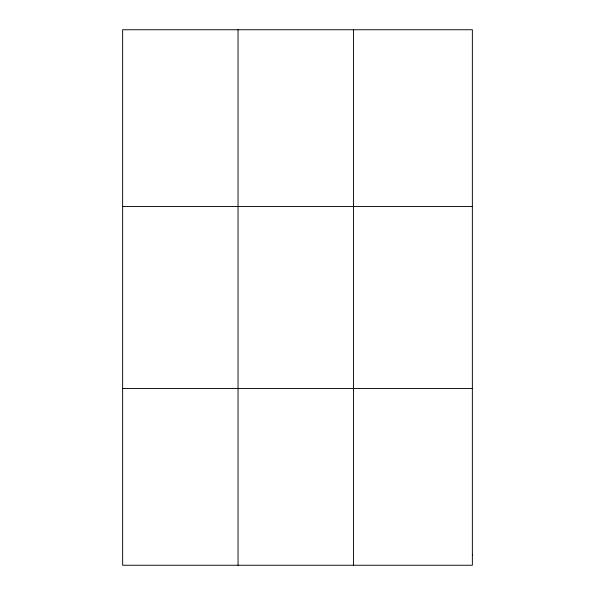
<?xml version="1.0" encoding="UTF-8"?>
<svg xmlns="http://www.w3.org/2000/svg" width="595" height="595" viewBox="0 0 595 595"><rect width="100%" height="100%" fill="white"/><g stroke="black" fill="none" stroke-linecap="round" stroke-linejoin="round"><path stroke-width="0.89" d="M238.045 565.25L238.045 29.75M353.452 565.25L353.452 29.75M122.637 206.465L472.363 206.465M122.637 388.535L472.363 388.535M472.363 554.852L472.363 565.25L122.637 565.25L122.637 29.75L472.363 29.75L472.363 554.852"/></g></svg>
